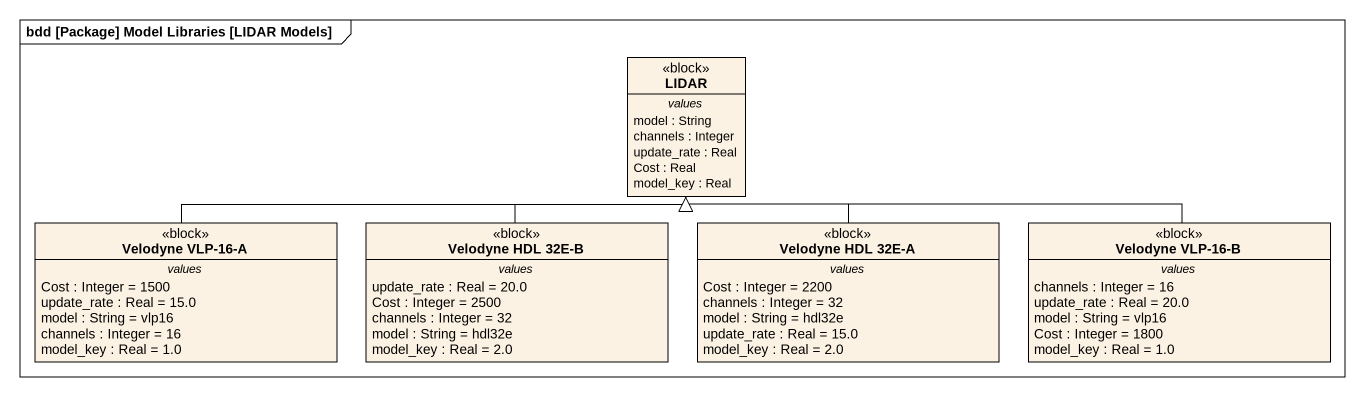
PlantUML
@startuml
mainframe bdd [Package] Model Libraries [LIDAR Models]
hide circle
hide empty members
class LIDAR <<block>> {
  -- values --
  model : String
  channels : Integer
  update_rate : Real
  Cost : Real
  model_key : Real
}
class "Velodyne VLP-16-A" as Velodyne_VLP_16_A <<block>> {
  -- values --
  Cost : Integer = 1500
  update_rate : Real = 15.0
  model : String = vlp16
  channels : Integer = 16
  model_key : Real = 1.0
}
class "Velodyne HDL 32E-B" as Velodyne_HDL_32E_B <<block>> {
  -- values --
  update_rate : Real = 20.0
  Cost : Integer = 2500
  channels : Integer = 32
  model : String = hdl32e
  model_key : Real = 2.0
}
class "Velodyne HDL 32E-A" as Velodyne_HDL_32E_A <<block>> {
  -- values --
  Cost : Integer = 2200
  channels : Integer = 32
  model : String = hdl32e
  update_rate : Real = 15.0
  model_key : Real = 2.0
}
class "Velodyne VLP-16-B" as Velodyne_VLP_16_B <<block>> {
  -- values --
  channels : Integer = 16
  update_rate : Real = 20.0
  model : String = vlp16
  Cost : Integer = 1800
  model_key : Real = 1.0
}
Velodyne_VLP_16_A -right-|> LIDAR
Velodyne_HDL_32E_B -up-|> LIDAR
Velodyne_HDL_32E_A -up-|> LIDAR
Velodyne_VLP_16_B -left-|> LIDAR
@enduml
